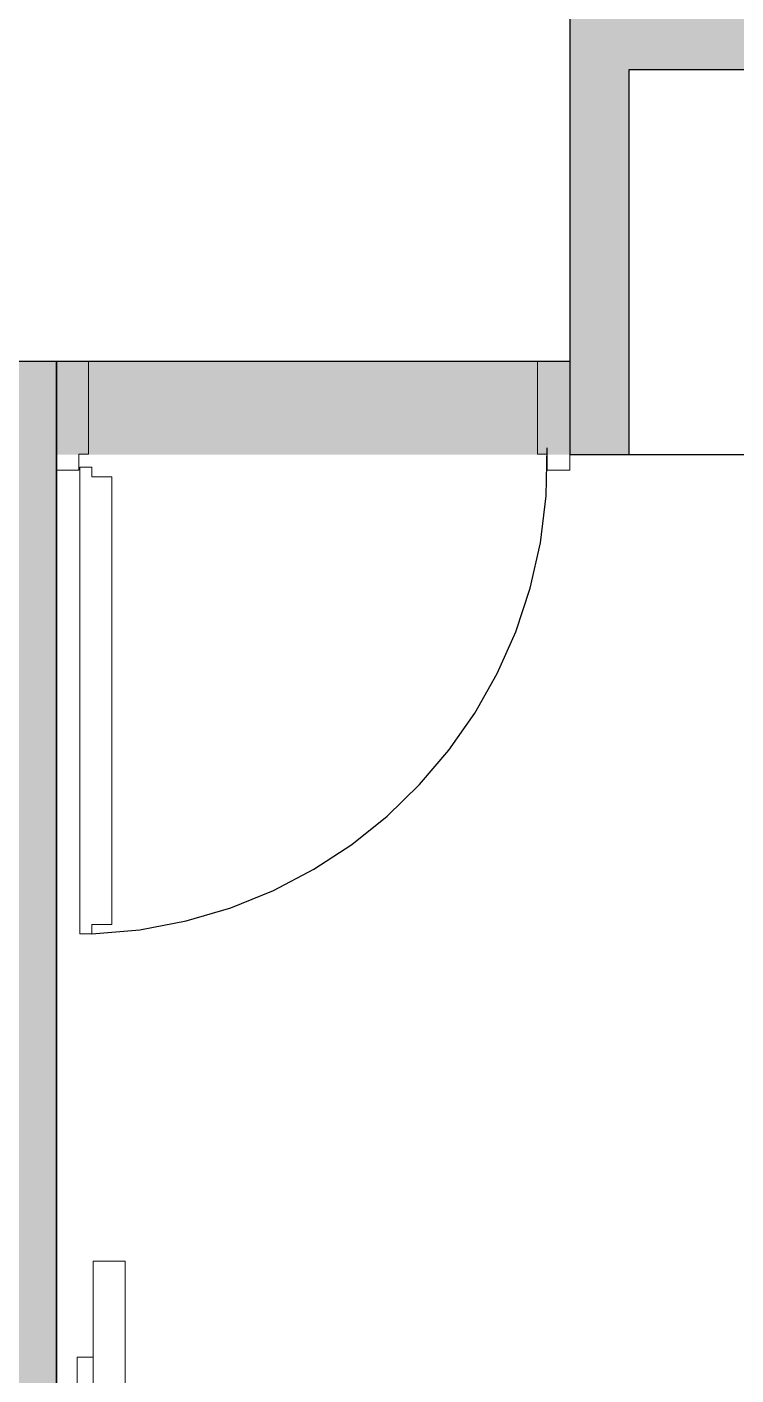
# Model space of a CAD drawing. Header units: millimetres. Extents: x 1.3 to 27.5, y 1.1 to 13.6.
# Drawn here: x 10.138 to 11.243, y 4.004 to 6.106 of the extents above; entities that cross this region are included whole.
import ezdxf

# ---------------------------------------------------------------- set-up
doc = ezdxf.new("R2010")
doc.units = ezdxf.units.MM
doc.linetypes.add('DASHED2', pattern=[9.525, 6.35, -3.175])
doc.layers.add('U-00-Grafica-Aux-Proyeccion', color=251, linetype='DASHED2')
doc.layers.add('U-00-Muro-PANELES MADERA', color=36, linetype='Continuous')
doc.layers.add('U-00-Grafica-Hatch-Madera', color=7, linetype='Continuous', true_color=0xb8a47a)
doc.layers.add('U-00-Mueble-General', color=251, linetype='Continuous', lineweight=9)
doc.layers.add('U-00-Vistas-1', color=1, linetype='Continuous', lineweight=9)

msp = doc.modelspace()

# ---------------------------------------------------------------- hatches: boundary and pattern name
at = {"layer": 'U-00-Grafica-Hatch-Madera', "true_color": 0x784a3b}
h = msp.add_hatch(color=27, dxfattribs=at)
h.dxf.hatch_style = 1
h.paths.add_polyline_path([(13.2759, 10.9274), (13.1839, 10.9274), (13.1839, 6.1307), (11.0761, 6.1307), (11.0761, 6.7307), (10.9841, 6.7307), (10.9841, 5.4387), (11.0761, 5.4387), (11.0761, 6.0387), (13.1839, 6.0387), (13.1839, 1.9387), (13.2759, 1.9387)])
h = msp.add_hatch(color=27, dxfattribs=at)
h.dxf.hatch_style = 1
h.paths.add_polyline_path([(9.1958, 5.5847), (10.1839, 5.5847), (10.1839, 1.9387), (10.0919, 1.9387), (10.0919, 5.4927), (9.1958, 5.4927)])
at = {"layer": 'U-00-Muro-PANELES MADERA', "true_color": 0xf2f2f2}
h = msp.add_hatch(color=7, dxfattribs=at)
h.dxf.hatch_style = 1
h.paths.add_polyline_path([(10.1839, 5.5847), (10.9841, 5.5847), (10.9841, 5.4387), (10.1839, 5.4387)])

# ---------------------------------------------------------------- linework, layer by layer
at = {"layer": 'U-00-Grafica-Aux-Proyeccion'}
msp.add_arc((10.2119, 5.4286), 0.7375, 272.1259, 1.6198, dxfattribs=at)
at = {"layer": 'U-00-Mueble-General'}
for points in [[(10.2912, 4.1817), (10.2912, 3.1317), (10.2412, 3.1317), (10.2412, 4.1817)], [(10.2412, 4.0317), (10.2412, 3.2817), (10.2162, 3.2817), (10.2162, 4.0317)]]:
    msp.add_lwpolyline(points, close=True, dxfattribs=at)
at = {"layer": 'U-00-Muro-PANELES MADERA'}
for p, q in [((10.9841, 6.7307), (10.9841, 5.4387)), ((11.0761, 6.0387), (11.0761, 5.4387)), ((13.1839, 6.0387), (11.0761, 6.0387)), ((10.1839, 1.9387), (10.1839, 5.5847)), ((10.1839, 5.5847), (10.9841, 5.5847)), ((13.1839, 5.4387), (10.9841, 5.4387))]:
    msp.add_line(p, q, dxfattribs=at)
msp.add_lwpolyline([(9.1958, 5.5847), (10.1839, 5.5847), (10.1839, 1.9387), (10.0919, 1.9387), (10.0919, 5.4927), (9.1958, 5.4927)], close=True, dxfattribs=at)
at = {"layer": 'U-00-Vistas-1', "ltscale": 0.05}
for points in [[(10.2339, 5.4394), (10.2189, 5.4397), (10.2189, 5.4145), (10.1839, 5.4145), (10.1839, 5.5848), (10.1839, 5.5797), (10.1839, 5.5848), (10.2339, 5.5847)], [(10.9341, 5.4394), (10.9491, 5.4397), (10.9491, 5.4145), (10.9841, 5.4145), (10.9841, 5.5848), (10.9841, 5.5797), (10.9841, 5.5848), (10.9341, 5.5847)]]:
    msp.add_lwpolyline(points, close=True, dxfattribs=at)
for points in [[(10.2339, 5.4394), (10.2339, 5.5847), (10.1839, 5.5847)], [(10.9341, 5.4394), (10.9341, 5.5847), (10.9841, 5.5847)], [(10.2202, 4.6916), (10.2202, 5.4195), (10.2392, 5.4195), (10.2392, 5.4045), (10.2702, 5.4045), (10.2702, 4.7066), (10.2392, 4.7066), (10.2392, 4.6916), (10.2202, 4.6916)]]:
    msp.add_lwpolyline(points, dxfattribs=at)

doc.saveas('drawing.dxf')
